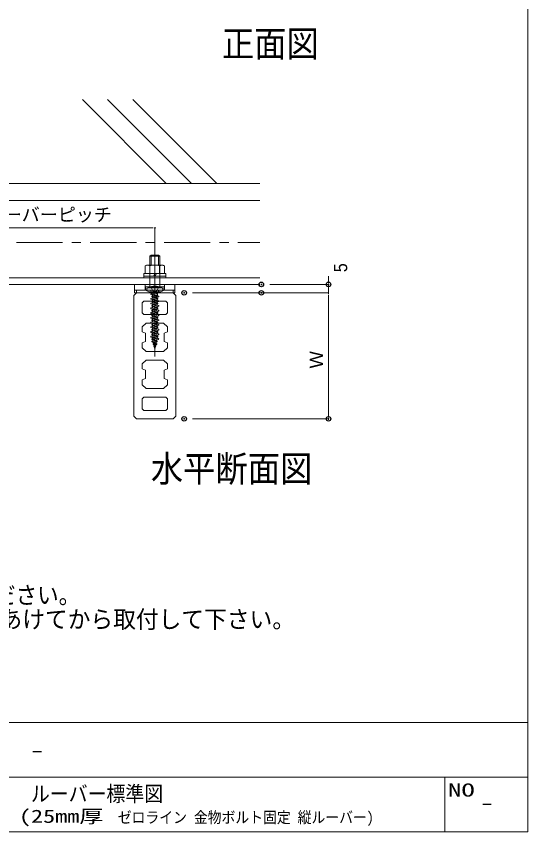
# Model space of a CAD drawing. Units: millimetres, scale not verified. Extents: x -1200 to 1200, y -500 to 500.
# Drawn here: x 437.7 to 498.6, y -113 to -16 of the extents above; entities that cross this region are included whole.
import ezdxf
from ezdxf.enums import TextEntityAlignment as Align

# ---------------------------------------------------------------- set-up
doc = ezdxf.new("R2010")
doc.units = ezdxf.units.MM
doc.header["$LTSCALE"] = 1.1
doc.header["$PDMODE"] = 32
doc.header["$PDSIZE"] = 0.55
doc.linetypes.add('CHAIN1', pattern=[8, 5, -1, 1, -1])
for name, color, linetype, lineweight in [('0-0_一般', 7, 'Continuous', 9), ('0-1_0', 7, 'Continuous', 9), ('0-3_寸法', 7, 'Continuous', 9), ('0-4_ルーバー', 7, 'Continuous', 9), ('0-7_ストリンガー', 7, 'Continuous', 9), ('0-8_背面金物', 7, 'Continuous', 9)]:
    doc.layers.add(name, color=color, linetype=linetype, lineweight=lineweight)
doc.layers.add('0-A_Defpoints', color=7, linetype='Continuous')
doc.styles.add('Osaka', font='')
doc.styles.add('ＭＳ ゴシック', font='')
doc.styles.get('Osaka').set_extended_font_data('Osaka')
doc.styles.get('ＭＳ ゴシック').set_extended_font_data('MS Gothic')

# ---------------------------------------------------------------- blocks, each defined once
blk = doc.blocks.new('グループ-34-1')
at = {"layer": '0-4_ルーバー'}
for points in [[(127549.7, 176028.33), (127542.25, 176020.88), (127542.25, 175660.88), (127549.8, 175653.33), (127659.7, 175653.33), (127667.25, 175660.88), (127667.25, 176020.88), (127659.8, 176028.33)], [(127637.25, 175963.37), (127572.25, 175963.37), (127567.25, 175968.37), (127567.25, 175998.38), (127572.25, 176003.38), (127637.25, 176003.38), (127642.25, 175998.38), (127642.25, 175968.37)], [(127631, 175938.37), (127642.25, 175927.12), (127642.25, 175912.11), (127632.25, 175908.36), (127632.25, 175883.36), (127642.25, 175879.61), (127642.25, 175864.61), (127631, 175853.36), (127578.5, 175853.36), (127567.25, 175864.61), (127567.25, 175879.61), (127577.25, 175883.36), (127577.25, 175908.36), (127567.25, 175912.11), (127567.25, 175927.12), (127578.5, 175938.37)], [(127642.25, 175769.6), (127642.25, 175754.59), (127631, 175743.34), (127578.5, 175743.34), (127567.25, 175754.59), (127567.25, 175769.6), (127577.25, 175773.35), (127577.25, 175798.35), (127567.25, 175802.1), (127567.25, 175817.1), (127578.5, 175828.35), (127631, 175828.35), (127642.25, 175817.1), (127642.25, 175802.1), (127632.25, 175798.35), (127632.25, 175773.35)], [(127642.25, 175713.34), (127642.25, 175683.33), (127637.25, 175678.33), (127572.25, 175678.33), (127567.25, 175683.33), (127567.25, 175713.34), (127572.25, 175718.34), (127637.25, 175718.34)]]:
    blk.add_lwpolyline(points, close=True, dxfattribs=at)
blk = doc.blocks.new('グループ-63-1')
at = {"layer": '0-7_ストリンガー'}
for p, q in [((127917.39, 176303.33), (122792.39, 176303.33)), ((127917.39, 176073.33), (122792.39, 176073.33)), ((127917.39, 176053.33), (122792.39, 176053.33))]:
    blk.add_line(p, q, dxfattribs=at)
blk = doc.blocks.new('_DOT')
at = {"layer": '0-1_0'}
for p, q in [((-2.5, 0), (-5, 0)), ((-1.25, 0), (1.25, 0))]:
    blk.add_line(p, q, dxfattribs=at)
blk = doc.blocks.new('グループ-1242-1')
at = {"layer": '0-8_背面金物'}
for p, q in [((127589.89, 176110.83), (127589.89, 176137.08)), ((127619.89, 176137.08), (127589.89, 176137.08)), ((127616.14, 176110.83), (127616.14, 176140.83)), ((127619.89, 176110.83), (127619.89, 176137.08)), ((127589.89, 176110.83), (127589.89, 176045.66)), ((127619.89, 176110.83), (127619.89, 176045.83))]:
    blk.add_line(p, q, dxfattribs=at)
for points in [[(127593.64, 176110.83), (127593.64, 176140.83), (127589.89, 176137.08)], [(127593.64, 176140.83), (127616.14, 176140.83), (127619.89, 176137.08)]]:
    blk.add_lwpolyline(points, dxfattribs=at)
for points in [[(127632.39, 176035.83), (127577.39, 176035.83), (127577.39, 176045.83), (127632.39, 176045.83)], [(127632.39, 176035.83), (127577.39, 176035.83), (127587.39, 176030.83), (127622.39, 176030.83)]]:
    blk.add_lwpolyline(points, close=True, dxfattribs=at)
blk = doc.blocks.new('グループ-1243-1')
at = {"layer": '0-8_背面金物'}
for p, q in [((127575.84, 176108.31), (127580.2, 176110.83)), ((127575.84, 176085.83), (127575.84, 176108.31)), ((127580.2, 176110.83), (127629.2, 176110.83)), ((127590.27, 176085.83), (127590.27, 176108.31)), ((127619.14, 176085.83), (127619.14, 176108.31)), ((127637.2, 176085.83), (127572.2, 176085.83)), ((127572.2, 176073.33), (127572.2, 176085.83)), ((127637.2, 176078.33), (127572.2, 176078.33)), ((127637.2, 176073.33), (127572.2, 176073.33)), ((127604.7, 176085.83), (127600.37, 176078.33)), ((127609.7, 176085.83), (127605.37, 176078.33)), ((127637.2, 176073.33), (127637.2, 176085.83))]:
    blk.add_line(p, q, dxfattribs=at)
blk.add_lwpolyline([(127633.57, 176085.83), (127633.57, 176108.31), (127629.2, 176110.83)], dxfattribs=at)
for centre, radius, start, end in [((127583.05, 176095.81), 14.43, 60.00001, 119.99999), ((127604.7, 176068.26), 42.57, 70.18087, 109.81913), ((127626.36, 176095.81), 14.43, 60.00001, 119.99999)]:
    blk.add_arc(centre, radius, start, end, dxfattribs=at)
blk = doc.blocks.new('グループ-1244-1')
at = {"layer": '0-8_背面金物'}
for p, q in [((127575.95, 176053.33), (127575.95, 176035.83)), ((127633.45, 176053.33), (127633.45, 176035.83)), ((127549.7, 176035.83), (127549.7, 176028.33)), ((127659.7, 176035.83), (127659.7, 176028.33))]:
    blk.add_line(p, q, dxfattribs=at)
for points in [[(127544.7, 176053.33), (127664.7, 176053.33), (127664.7, 176028.33), (127544.7, 176028.33)], [(127544.7, 176035.83), (127544.7, 176028.33), (127664.7, 176028.33), (127664.7, 176035.83)]]:
    blk.add_lwpolyline(points, close=True, dxfattribs=at)
blk = doc.blocks.new('グループ-1245-1')
at = {"layer": '0-8_背面金物'}
for p, q in [((127580.95, 176038.33), (127580.95, 176040.83)), ((127625.95, 176043.33), (127583.45, 176043.33)), ((127592.7, 176046.6), (127598.98, 176034.02)), ((127616.7, 176046.6), (127610.43, 176034.02)), ((127628.45, 176040.83), (127628.45, 176038.33)), ((127625.95, 176035.83), (127583.45, 176035.83)), ((127592.2, 176035.83), (127596.3, 176028.73)), ((127596.42, 176026.86), (127593.67, 176025.82)), ((127593.72, 176023.43), (127609.2, 176018.28)), ((127615.55, 176018.83), (127593.86, 176023.4)), ((127597.85, 176019.51), (127596.12, 176018.75)), ((127596.12, 176016.43), (127610.57, 176010.13)), ((127613.12, 176011.77), (127596.29, 176016.37)), ((127596.3, 176027.61), (127596.3, 176028.73)), ((127597.85, 176022.06), (127597.85, 176019.51)), ((127597.85, 176015.68), (127597.85, 176013.31)), ((127597.85, 176015.67), (127597.85, 176013.12)), ((127597.93, 176024.7), (127615.69, 176018.79)), ((127598.68, 176018.08), (127613.29, 176011.71)), ((127598.98, 176034.02), (127604.7, 176030.97)), ((127610.43, 176034.02), (127604.7, 176030.97)), ((127611.55, 176015.01), (127615.69, 176016.38)), ((127611.55, 176015.01), (127611.55, 176012.47)), ((127617.2, 176035.83), (127613.1, 176028.73)), ((127597.85, 176013.31), (127593.68, 176011.73)), ((127597.85, 175999.21), (127593.68, 175997.63)), ((127593.72, 176009.34), (127609.2, 176004.19)), ((127593.72, 175995.24), (127609.2, 175990.09)), ((127615.55, 176004.74), (127593.86, 176009.31)), ((127615.55, 175990.64), (127593.86, 175995.21)), ((127597.85, 176005.42), (127596.12, 176004.66)), ((127596.12, 176002.33), (127610.57, 175996.03)), ((127597.85, 175991.32), (127596.12, 175990.56)), ((127613.12, 175997.67), (127596.29, 176002.27)), ((127597.85, 176007.97), (127597.85, 176005.42)), ((127597.85, 176001.58), (127597.85, 175999.21)), ((127597.85, 176001.58), (127597.85, 175999.03)), ((127597.85, 175993.87), (127597.85, 175991.32)), ((127598.84, 176003.91), (127613.29, 175997.61)), ((127600.39, 176009.8), (127615.69, 176004.7)), ((127600.39, 175995.7), (127615.69, 175990.6)), ((127611.55, 176008.63), (127613.29, 176009.38)), ((127611.55, 176008.63), (127611.55, 176006.08)), ((127611.55, 176000.92), (127615.69, 176002.29)), ((127611.55, 176001.68), (127611.55, 175998.37)), ((127611.55, 175994.53), (127613.29, 175995.28)), ((127611.55, 175994.53), (127611.55, 175991.98)), ((127597.85, 175985.16), (127593.68, 175983.58)), ((127593.72, 175981.19), (127609.2, 175976.03)), ((127597.85, 175970.87), (127593.72, 175969.49)), ((127593.72, 175967.09), (127609.2, 175961.93)), ((127615.55, 175976.58), (127593.86, 175981.15)), ((127615.55, 175962.48), (127593.86, 175967.05)), ((127596.12, 175988.28), (127610.57, 175981.97)), ((127597.85, 175977.26), (127596.12, 175976.5)), ((127596.12, 175974.18), (127610.57, 175967.87)), ((127613.12, 175983.61), (127596.29, 175988.22)), ((127613.12, 175969.51), (127596.29, 175974.12)), ((127597.85, 175987.52), (127597.85, 175985.16)), ((127597.85, 175987.48), (127597.85, 175984.93)), ((127597.85, 175979.81), (127597.85, 175977.26)), ((127597.85, 175973.42), (127597.85, 175970.87)), ((127598.53, 175989.99), (127613.29, 175983.55)), ((127598.84, 175975.76), (127613.29, 175969.45)), ((127600.21, 175967.6), (127615.69, 175962.44)), ((127600.39, 175981.64), (127615.69, 175976.54)), ((127611.55, 175986.82), (127615.69, 175988.19)), ((127611.55, 175987.62), (127611.55, 175984.31)), ((127611.55, 175980.47), (127613.29, 175981.23)), ((127611.55, 175980.47), (127611.55, 175977.92)), ((127611.55, 175972.76), (127615.69, 175974.14)), ((127611.55, 175972.76), (127611.55, 175970.21)), ((127611.55, 175966.37), (127613.29, 175967.13)), ((127611.55, 175966.37), (127611.55, 175963.82)), ((127597.85, 175956.77), (127593.72, 175955.39)), ((127593.72, 175952.99), (127609.2, 175947.83)), ((127597.85, 175942.67), (127593.72, 175941.29)), ((127615.55, 175948.38), (127593.86, 175952.95)), ((127597.85, 175963.16), (127596.12, 175962.4)), ((127596.12, 175960.08), (127610.57, 175953.77)), ((127597.85, 175949.06), (127596.12, 175948.3)), ((127596.12, 175945.98), (127610.57, 175939.67)), ((127613.12, 175955.41), (127596.29, 175960.02)), ((127613.12, 175941.31), (127596.29, 175945.92)), ((127597.85, 175965.71), (127597.85, 175963.16)), ((127597.85, 175959.32), (127597.85, 175956.77)), ((127597.85, 175951.61), (127597.85, 175949.06)), ((127597.85, 175945.22), (127597.85, 175942.67)), ((127598.84, 175961.66), (127613.29, 175955.35)), ((127598.84, 175947.56), (127613.29, 175941.25)), ((127600.21, 175953.5), (127615.69, 175948.34)), ((127611.55, 175958.66), (127615.69, 175960.04)), ((127611.55, 175958.66), (127611.55, 175956.11)), ((127611.55, 175952.27), (127613.29, 175953.03)), ((127611.55, 175952.27), (127611.55, 175949.72)), ((127611.55, 175944.56), (127615.69, 175945.94)), ((127611.55, 175944.56), (127611.55, 175942.01)), ((127593.72, 175938.89), (127609.2, 175933.73)), ((127597.85, 175928.57), (127593.72, 175927.19)), ((127593.72, 175924.79), (127609.2, 175919.63)), ((127615.55, 175934.28), (127593.86, 175938.85)), ((127615.55, 175920.18), (127593.86, 175924.75)), ((127597.85, 175934.96), (127596.12, 175934.2)), ((127596.12, 175931.88), (127610.57, 175925.57)), ((127597.85, 175920.86), (127596.12, 175920.1)), ((127596.12, 175917.78), (127610.57, 175911.47)), ((127613.12, 175927.21), (127596.29, 175931.82)), ((127613.12, 175913.11), (127596.29, 175917.72)), ((127597.85, 175937.51), (127597.85, 175934.96)), ((127597.85, 175931.12), (127597.85, 175928.57)), ((127597.85, 175923.41), (127597.85, 175920.86)), ((127598.84, 175933.46), (127613.29, 175927.15)), ((127598.84, 175919.36), (127613.29, 175913.05)), ((127600.21, 175939.4), (127615.69, 175934.24)), ((127600.21, 175925.3), (127615.69, 175920.14)), ((127611.55, 175938.17), (127613.29, 175938.93)), ((127611.55, 175938.17), (127611.55, 175935.62)), ((127611.55, 175930.46), (127615.69, 175931.84)), ((127611.55, 175930.46), (127611.55, 175927.91)), ((127611.55, 175924.07), (127613.29, 175924.83)), ((127611.55, 175924.07), (127611.55, 175921.52)), ((127611.55, 175916.36), (127615.69, 175917.74)), ((127597.85, 175914.47), (127593.72, 175913.09)), ((127593.72, 175910.69), (127609.2, 175905.53)), ((127597.85, 175900.37), (127593.72, 175898.99)), ((127593.72, 175896.59), (127608.37, 175891.67)), ((127615.55, 175906.08), (127593.86, 175910.65)), ((127615.38, 175891.98), (127593.86, 175896.55)), ((127597.85, 175906.76), (127596.12, 175906)), ((127610.56, 175897.38), (127596.12, 175903.68)), ((127613.12, 175899.01), (127596.29, 175903.62)), ((127597.85, 175917.02), (127597.85, 175914.47)), ((127597.85, 175909.31), (127597.85, 175906.76)), ((127597.85, 175902.92), (127597.85, 175900.37)), ((127597.85, 175892.57), (127597.85, 175895.2)), ((127598.84, 175905.26), (127613.29, 175898.95)), ((127600.21, 175911.2), (127615.69, 175906.04)), ((127600.22, 175897.08), (127615.52, 175891.94)), ((127611.55, 175916.36), (127611.55, 175913.81)), ((127611.55, 175909.97), (127613.29, 175910.73)), ((127611.55, 175909.97), (127611.55, 175907.42)), ((127611.55, 175902.26), (127615.69, 175903.64)), ((127611.55, 175902.26), (127611.55, 175899.71)), ((127611.55, 175895.86), (127613.3, 175896.63)), ((127611.55, 175895.86), (127611.55, 175893.27)), ((127596.26, 175889.61), (127608.26, 175883.38)), ((127597.85, 175892.57), (127596.33, 175891.9)), ((127611, 175884.82), (127596.45, 175889.53)), ((127596.45, 175882.57), (127605.14, 175877.92)), ((127599.15, 175885.87), (127596.59, 175884.87)), ((127610.17, 175877.65), (127596.62, 175882.5)), ((127598.59, 175888.4), (127599.15, 175885.87)), ((127598.68, 175891.21), (127611, 175884.82)), ((127604.51, 175871.08), (127600.15, 175875.92)), ((127600.26, 175875.82), (127607.14, 175870.09)), ((127600.91, 175877.96), (127600.29, 175877.49)), ((127600.35, 175880.49), (127600.91, 175877.96)), ((127601.6, 175882.55), (127610.34, 175877.57)), ((127602.09, 175869.33), (127605.08, 175862.54)), ((127607.21, 175870.03), (127602.11, 175875.64)), ((127602.58, 175870.43), (127602.21, 175870.03)), ((127607.32, 175869.33), (127605.85, 175865.98)), ((127607.4, 175873), (127606.84, 175870.44)), ((127607.4, 175873), (127610.53, 175875.85)), ((127609.24, 175881.28), (127608.63, 175878.54)), ((127609.24, 175881.28), (127611.16, 175882.66)), ((127610.65, 175887.64), (127610.12, 175885.27)), ((127610.65, 175887.64), (127615.58, 175889.56)), ((127603.56, 175865.98), (127604.7, 175860.83)), ((127605.85, 175865.98), (127604.7, 175860.83))]:
    blk.add_line(p, q, dxfattribs=at)
for points in [[(127613.1, 176019.65), (127613.1, 176028.73), (127596.3, 176028.73)], [(127601.75, 175874.14), (127602.76, 175869.59), (127605.08, 175862.54)]]:
    blk.add_lwpolyline(points, dxfattribs=at)
for centre, radius, start, end in [((127583.45, 176040.83), 2.5, 90, 180), ((127604.7, 176005.83), 42.5, 61.92751, 118.07249), ((127625.95, 176040.83), 2.5, 0, 90), ((127583.45, 176038.33), 2.5, 180, 270), ((127594.12, 176024.64), 1.27, 110.69355, 258.10492), ((127596.62, 176017.6), 1.27, 105.29547, 254.70453), ((127600.01, 176027.77), 3.71, 180, 235.88477), ((127599.5, 176019.51), 1.64, 180, 246.4349), ((127608.11, 176015.01), 3.45, 0, 71.57613), ((127615.29, 176017.59), 1.27, 288.42387, 78.10492), ((127625.95, 176038.33), 2.5, 270, 0), ((127594.12, 176010.55), 1.27, 110.69355, 258.10492), ((127594.12, 175996.45), 1.27, 110.69355, 258.10492), ((127596.62, 176003.5), 1.27, 113.5651, 254.70453), ((127596.62, 175989.4), 1.27, 113.5651, 254.70453), ((127601.56, 176013.31), 3.71, 180, 251.57613), ((127601.56, 175999.21), 3.71, 180, 251.57613), ((127599.5, 176005.42), 1.64, 180, 246.4349), ((127599.5, 175991.32), 1.64, 180, 246.4349), ((127608.11, 176000.92), 3.45, 0, 71.57613), ((127609.91, 176008.63), 1.64, 0, 66.4349), ((127609.91, 175994.53), 1.64, 0, 66.4349), ((127612.79, 176010.55), 1.27, 293.5651, 74.70453), ((127612.79, 175996.45), 1.27, 293.5651, 74.70453), ((127615.29, 176003.5), 1.27, 288.42387, 78.10492), ((127615.29, 175989.4), 1.27, 288.42387, 78.10492), ((127594.12, 175982.39), 1.27, 110.69355, 258.10492), ((127594.12, 175968.29), 1.27, 108.42387, 258.10492), ((127596.62, 175975.34), 1.27, 113.5651, 254.70453), ((127601.56, 175985.16), 3.71, 180, 251.57613), ((127601.3, 175970.87), 3.45, 180, 251.57613), ((127599.5, 175977.26), 1.64, 180, 246.4349), ((127608.11, 175986.82), 3.45, 0, 71.57613), ((127608.11, 175972.76), 3.45, 0, 71.57613), ((127609.91, 175980.47), 1.64, 0, 66.4349), ((127609.91, 175966.37), 1.64, 0, 66.4349), ((127612.79, 175982.39), 1.27, 293.5651, 74.70453), ((127612.79, 175968.29), 1.27, 293.5651, 74.70453), ((127615.29, 175975.34), 1.27, 288.42387, 78.10492), ((127594.12, 175954.19), 1.27, 108.42387, 258.10492), ((127596.62, 175961.24), 1.27, 113.5651, 254.70453), ((127596.62, 175947.14), 1.27, 113.5651, 254.70453), ((127601.3, 175956.77), 3.45, 180, 251.57613), ((127601.3, 175942.67), 3.45, 180, 251.57613), ((127599.5, 175963.16), 1.64, 180, 246.4349), ((127599.5, 175949.06), 1.64, 180, 246.4349), ((127608.11, 175958.66), 3.45, 0, 71.57613), ((127608.11, 175944.56), 3.45, 0, 71.57613), ((127609.91, 175952.27), 1.64, 0, 66.4349), ((127612.79, 175954.19), 1.27, 293.5651, 74.70453), ((127615.29, 175961.24), 1.27, 288.42387, 78.10492), ((127615.29, 175947.14), 1.27, 288.42387, 78.10492), ((127594.12, 175940.09), 1.27, 108.42387, 258.10492), ((127594.12, 175925.99), 1.27, 108.42387, 258.10492), ((127596.62, 175933.04), 1.27, 113.5651, 254.70453), ((127596.62, 175918.94), 1.27, 113.5651, 254.70453), ((127601.3, 175928.57), 3.45, 180, 251.57613), ((127599.5, 175934.96), 1.64, 180, 246.4349), ((127599.5, 175920.86), 1.64, 180, 246.4349), ((127608.11, 175930.46), 3.45, 0, 71.57613), ((127608.11, 175916.36), 3.45, 0, 71.57613), ((127609.91, 175938.17), 1.64, 0, 66.4349), ((127609.91, 175924.07), 1.64, 0, 66.4349), ((127612.79, 175940.09), 1.27, 293.5651, 74.70453), ((127612.79, 175925.99), 1.27, 293.5651, 74.70453), ((127615.29, 175933.04), 1.27, 288.42387, 78.10492), ((127615.29, 175918.94), 1.27, 288.42387, 78.10492), ((127594.12, 175911.89), 1.27, 108.42387, 258.10492), ((127594.12, 175897.79), 1.27, 108.42387, 258.01243), ((127596.62, 175904.84), 1.27, 113.5651, 254.70453), ((127601.3, 175914.47), 3.45, 180, 251.57613), ((127599.5, 175906.76), 1.64, 180, 246.4349), ((127601.33, 175900.37), 3.47, 180, 251.43525), ((127608.11, 175902.26), 3.45, 0, 71.57613), ((127609.9, 175895.86), 1.66, 0, 66.4349), ((127609.91, 175909.97), 1.64, 0, 66.4349), ((127612.79, 175911.89), 1.27, 293.5651, 74.70453), ((127612.79, 175897.79), 1.27, 293.85193, 74.70453), ((127615.29, 175904.84), 1.27, 288.42387, 78.10492), ((127596.84, 175890.74), 1.27, 113.85193, 252.0337), ((127597.05, 175883.69), 1.27, 111.31695, 250.30813), ((127599.39, 175892.57), 1.53, 180, 242.55477), ((127604.12, 175886.97), 5.09, 192.5, 240.29936), ((127600.95, 175876.64), 1.07, 127.63404, 230.234), ((127605.87, 175879.06), 5.09, 192.5, 222.27222), ((127602.68, 175869.59), 0.653, 137.08604, 203.83282), ((127600.23, 175867.23), 5.76, 347.5, 41.95981), ((127603.03, 175873.97), 4.48, 347.5, 61.8568), ((127606.73, 175869.59), 0.653, 336.16718, 50.234), ((127607.38, 175881.69), 1.9, 347.5, 62.55476), ((127607.27, 175888.38), 3.46, 347.5, 71.43525), ((127609.81, 175876.64), 1.07, 312.31672, 70.30813), ((127610.42, 175883.69), 1.27, 305.71067, 81.51264), ((127615.11, 175890.74), 1.27, 291.31695, 78.01243)]:
    blk.add_arc(centre, radius, start, end, dxfattribs=at)
blk = doc.blocks.new('グループ-1246-1')
at = {"layer": '0-8_背面金物'}
blk.add_blockref('グループ-1245-1', (0, 0), dxfattribs=at)
blk = doc.blocks.new('グループ-1247-1')
at = {"layer": '0-8_背面金物'}
blk.add_line((127604.89, 176154.37), (127604.89, 175839.37), dxfattribs=at)
for name in ['グループ-1242-1', 'グループ-1243-1', 'グループ-1244-1', 'グループ-1246-1']:
    blk.add_blockref(name, (0, 0), dxfattribs=at)

msp = doc.modelspace()

# ---------------------------------------------------------------- linework, layer by layer
at = {"layer": '0-0_一般'}
for p, q in [((455.56, -35.867), (445.56, -25.867)), ((458.56, -35.867), (448.56, -25.867)), ((461.56, -35.867), (451.56, -25.867)), ((261.696, -35.867), (466.696, -35.867)), ((428.607, -106.5), (498.607, -106.5)), ((488.717, -106.5), (488.717, -113))]:
    msp.add_line(p, q, dxfattribs=at)
at = {"layer": '0-0_一般', "linetype": 'CHAIN1'}
msp.add_line((261.696, -42.867), (466.696, -42.867), dxfattribs=at)
at = {"layer": '0-0_一般'}
for points in [[(98.607, 160), (498.607, 160), (498.607, -100), (98.607, -100)], [(98.607, -100), (498.607, -100), (498.607, -113), (98.607, -113)]]:
    msp.add_lwpolyline(points, close=True, dxfattribs=at)
at = {"layer": '0-3_寸法'}
for p, q in [((453.695, -41.13), (434.696, -41.13)), ((454.196, -48.13), (454.196, -41.13)), ((474.878, -47.366), (474.878, -46.865)), ((467.878, -47.867), (474.878, -47.867)), ((474.878, -48.867), (474.878, -47.867)), ((458.681, -48.867), (474.878, -48.867)), ((467.878, -48.867), (474.878, -48.867)), ((474.878, -49.368), (474.878, -63.366)), ((474.878, -49.368), (474.878, -49.868)), ((458.681, -63.867), (474.878, -63.867))]:
    msp.add_line(p, q, dxfattribs=at)
at = {"layer": '0-A_Defpoints'}
for p in [(466.878, -47.867), (474.878, -47.867), (454.196, -49.13), (457.681, -48.867), (466.878, -48.867), (457.681, -63.867), (474.878, -63.867)]:
    msp.add_point(p, dxfattribs=at)

# ---------------------------------------------------------------- block references
at = {"layer": '0-3_寸法', "xscale": 0.1001489, "yscale": 0.1001489}
msp.add_blockref('_DOT', (454.196, -41.13), dxfattribs=at)
for p, rotation in [((474.878, -47.867), 270), ((474.878, -48.867), 90), ((474.878, -48.867), 90), ((474.878, -63.867), 270)]:
    msp.add_blockref('_DOT', p, dxfattribs=dict(at, rotation=rotation))
at = {"layer": '0-4_ルーバー', "xscale": 0.04, "yscale": 0.04}
msp.add_blockref('グループ-34-1', (-4650, -7090), dxfattribs=at)
at = {"layer": '0-7_ストリンガー', "xscale": 0.04, "yscale": 0.04}
msp.add_blockref('グループ-63-1', (-4650, -7090), dxfattribs=at)
at = {"layer": '0-8_背面金物', "xscale": 0.04, "yscale": 0.04}
msp.add_blockref('グループ-1247-1', (-4650, -7090), dxfattribs=at)

# ---------------------------------------------------------------- texts
at = {"layer": '0-0_一般', "style": 'ＭＳ ゴシック'}
for s, height, width, p in [('正面図', 3.134, 0.9, (462.181, -21.727)), ('水平断面図', 3.134, 0.9, (453.714, -72.311)), ('下地胴縁やボルト等の仕様は強度計算を行った上で決定してください。', 2.089, 0.9, (363.239, -86.511)), ('現場で背面金物Ｎを取付けする場合、必ず下穴φ3～3.5mmをあけてから取付して下さい。', 2.09, 0.95, (363.239, -89.387)), ('-', 1.828, 1.5, (439.229, -104.723)), (' ルーバー標準図', 1.833, 0.9, (438.31, -109.954)), ('NO', 1.567, 1.5, (489.11, -109.296)), ('-', 1.828, 1.5, (492.824, -110.991)), ('(25mm厚', 1.567, 1.35, (438, -112.415)), ('ゼロライン 金物ボルト固定 縦ルーバー)', 1.343, 0.9, (449.773, -112.372))]:
    msp.add_text(s, height=height, dxfattribs=dict(at, width=width)).set_placement(p, align=Align.BOTTOM_LEFT)
at = {"layer": '0-3_寸法', "style": 'Osaka'}
msp.add_text('ルーバーピッチ', height=1.576, dxfattribs=at).set_placement((434.035, -40.819), align=Align.BOTTOM_LEFT)
at = {"layer": '0-3_寸法', "style": 'Osaka', "width": 0.9}
msp.add_text('5', height=1.576, rotation=90, dxfattribs=at).set_placement((477.575, -46.407), align=Align.BOTTOM_LEFT)
at = {"layer": '0-3_寸法', "style": 'Osaka'}
msp.add_text('Ｗ', height=1.576, rotation=90, dxfattribs=at).set_placement((474.678, -57.909), align=Align.BOTTOM_LEFT)

doc.saveas('drawing.dxf')
